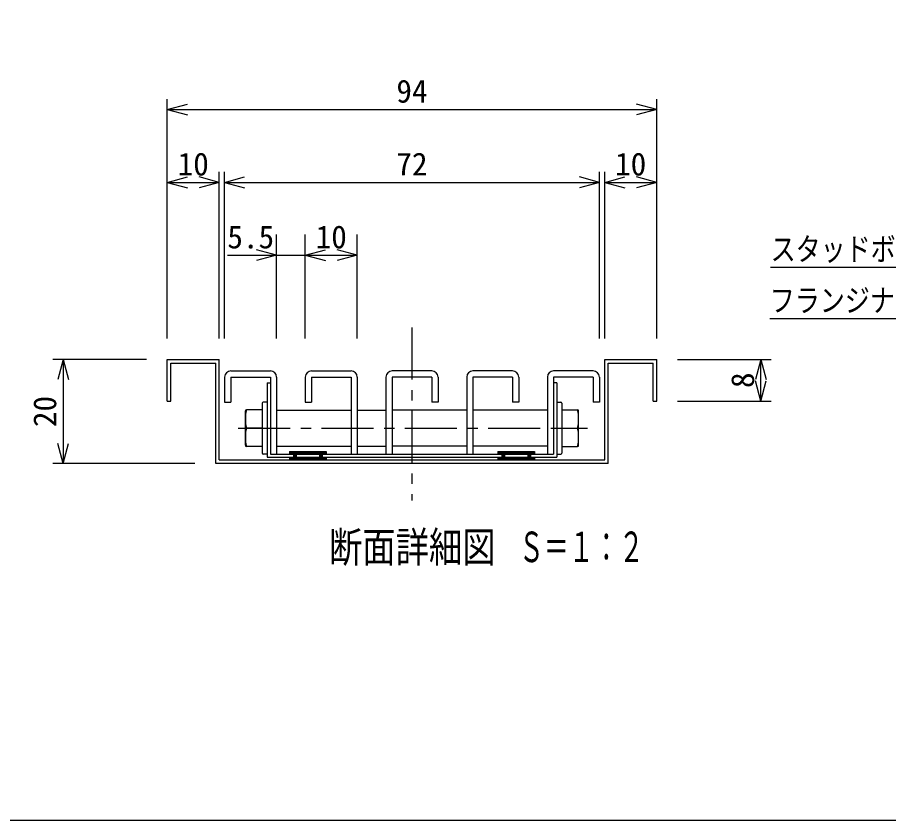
# Model space of a CAD drawing. Units: millimetres, scale not verified, with parts at other scales. Extents: x -1092 to 1092, y -744 to 696.
# Drawn here: x -522 to 147, y -744 to -127 of the extents above; entities that cross this region are included whole.
import ezdxf
from ezdxf.enums import TextEntityAlignment as Align

# ---------------------------------------------------------------- set-up
doc = ezdxf.new("R2010")
doc.units = ezdxf.units.MM
doc.header["$LTSCALE"] = 8
doc.linetypes.add('CHAIN1', pattern=[8, 5, -1, 1, -1])
for name, color, linetype in [('0-7_枠細線', 5, 'Continuous'), ('0-8_枠中線', 5, 'Continuous'), ('1-2_極細2', 2, 'Continuous'), ('1-3_細線2', 4, 'Continuous'), ('1-5_寸法2', 7, 'Continuous')]:
    doc.layers.add(name, color=color, linetype=linetype)
doc.styles.add('ＭＳ ゴシック', font='')
doc.styles.get('ＭＳ ゴシック').set_extended_font_data('MS Gothic')

msp = doc.modelspace()

# ---------------------------------------------------------------- linework, layer by layer
at = {"layer": '0-8_枠中線'}
msp.add_lwpolyline([(-1092, -744), (-1092, 696), (1092, 696), (1092, -744)], close=True, dxfattribs=at)
at = {"layer": '1-2_極細2', "linetype": 'CHAIN1'}
for p, q in [((-219.146, -365.232), (-219.146, -498.182)), ((-352.598, -442.497), (-84.401, -442.497))]:
    msp.add_line(p, q, dxfattribs=at)
at = {"layer": '1-2_極細2'}
for p, q in [((-407.146, -421.697), (-407.146, -389.697)), ((-407.146, -389.697), (-367.146, -389.697)), ((-404.346, -421.697), (-404.346, -392.497)), ((-404.346, -392.497), (-369.946, -392.497)), ((-369.946, -469.697), (-369.946, -392.497)), ((-367.146, -466.897), (-367.146, -389.697)), ((-71.146, -466.897), (-71.146, -389.697)), ((-71.146, -389.697), (-31.146, -389.697)), ((-68.346, -469.697), (-68.346, -392.497)), ((-68.346, -392.497), (-33.946, -392.497)), ((-33.946, -421.697), (-33.946, -392.497)), ((-31.146, -421.697), (-31.146, -389.697)), ((-330.346, -407.697), (-327.946, -407.697)), ((-107.946, -407.697), (-110.346, -407.697)), ((-107.946, -407.697), (-107.946, -464.897)), ((-407.146, -421.697), (-404.346, -421.697)), ((-33.946, -421.697), (-31.146, -421.697)), ((-334.333, -442.497), (-346.351, -442.497)), ((-103.959, -442.497), (-91.941, -442.497)), ((-313.146, -460.497), (-313.146, -462.497)), ((-313.146, -460.497), (-285.146, -460.497)), ((-313.146, -460.8), (-285.146, -460.8)), ((-313.146, -461.6), (-285.146, -461.6)), ((-285.146, -460.497), (-285.146, -462.497)), ((-153.146, -460.497), (-153.146, -462.497)), ((-153.146, -460.497), (-125.146, -460.497)), ((-153.146, -460.8), (-125.146, -460.8)), ((-153.146, -461.6), (-125.146, -461.6)), ((-125.146, -460.497), (-125.146, -462.497)), ((-367.146, -466.897), (-71.146, -466.897)), ((-327.946, -462.497), (-110.346, -462.497)), ((-313.146, -462.4), (-285.146, -462.4)), ((-313.146, -464.897), (-313.146, -466.897)), ((-313.146, -465.6), (-285.146, -465.6)), ((-313.146, -466.4), (-285.146, -466.4)), ((-313.146, -466.897), (-285.146, -466.897)), ((-310.146, -462.497), (-310.146, -464.897)), ((-310.146, -463.2), (-308.146, -463.2)), ((-310.146, -464), (-308.146, -464)), ((-310.146, -464.8), (-308.146, -464.8)), ((-308.146, -462.497), (-308.146, -464.897)), ((-290.146, -462.497), (-290.146, -464.897)), ((-290.146, -463.2), (-288.146, -463.2)), ((-290.146, -464), (-288.146, -464)), ((-290.146, -464.8), (-288.146, -464.8)), ((-288.146, -462.497), (-288.146, -464.897)), ((-285.146, -464.897), (-285.146, -466.897)), ((-153.146, -462.4), (-125.146, -462.4)), ((-153.146, -464.897), (-153.146, -466.897)), ((-153.146, -465.6), (-125.146, -465.6)), ((-153.146, -466.4), (-125.146, -466.4)), ((-153.146, -466.897), (-125.146, -466.897)), ((-150.146, -462.497), (-150.146, -464.897)), ((-150.146, -463.2), (-148.146, -463.2)), ((-150.146, -464), (-148.146, -464)), ((-150.146, -464.8), (-148.146, -464.8)), ((-148.146, -462.497), (-148.146, -464.897)), ((-130.146, -462.497), (-130.146, -464.897)), ((-130.146, -463.2), (-128.146, -463.2)), ((-130.146, -464), (-128.146, -464)), ((-130.146, -464.8), (-128.146, -464.8)), ((-128.146, -462.497), (-128.146, -464.897)), ((-125.146, -464.897), (-125.146, -466.897)), ((-68.346, -469.697), (-369.946, -469.697))]:
    msp.add_line(p, q, dxfattribs=at)
msp.add_lwpolyline([(-330.346, -407.697), (-330.346, -464.897), (-107.946, -464.897)], dxfattribs=at)
for centre, start, end in [((-316.119, -435.496), 166.96433, 193.03802), ((-122.173, -435.496), 346.96198, 13.03567), ((-316.119, -449.497), 166.96198, 193.03567), ((-122.173, -449.497), 346.96433, 13.03802)]:
    msp.add_arc(centre, 31.032, start, end, dxfattribs=at)
at = {"layer": '1-3_細線2'}
for p, q in [((-358.346, -398.497), (-327.946, -398.497)), ((-296.346, -398.497), (-265.946, -398.497)), ((-203.946, -398.497), (-234.346, -398.497)), ((-141.946, -398.497), (-172.346, -398.497)), ((-79.946, -398.497), (-110.346, -398.497)), ((-363.146, -403.297), (-363.146, -422.497)), ((-358.346, -403.297), (-327.946, -403.297)), ((-358.346, -403.297), (-358.346, -422.497)), ((-327.946, -403.297), (-327.946, -462.497)), ((-323.146, -403.297), (-323.146, -462.497)), ((-301.146, -403.297), (-301.146, -422.497)), ((-296.346, -403.297), (-296.346, -422.497)), ((-261.146, -403.297), (-261.146, -462.497)), ((-239.146, -403.297), (-239.146, -462.497)), ((-203.946, -403.297), (-203.946, -422.497)), ((-199.146, -403.297), (-199.146, -422.497)), ((-177.146, -403.297), (-177.146, -462.497)), ((-141.946, -403.297), (-172.346, -403.297)), ((-172.346, -403.297), (-172.346, -462.497)), ((-141.946, -403.297), (-141.946, -422.497)), ((-137.146, -403.297), (-137.146, -422.497)), ((-115.146, -403.297), (-115.146, -462.497)), ((-110.346, -403.297), (-110.346, -462.497)), ((-79.946, -403.297), (-110.346, -403.297)), ((-79.946, -403.297), (-79.946, -422.497)), ((-75.146, -403.297), (-75.146, -422.497)), ((-363.146, -422.497), (-358.346, -422.497)), ((-334.333, -423.297), (-334.333, -444.497)), ((-330.346, -422.497), (-333.533, -422.497)), ((-301.146, -422.497), (-296.346, -422.497)), ((-199.146, -422.497), (-203.946, -422.497)), ((-137.146, -422.497), (-141.946, -422.497)), ((-107.946, -422.497), (-104.759, -422.497)), ((-103.959, -423.297), (-103.959, -461.697)), ((-75.146, -422.497), (-79.946, -422.497)), ((-347.151, -455.697), (-347.151, -429.297)), ((-334.333, -428.497), (-346.351, -428.497)), ((-323.146, -428.697), (-265.946, -428.697)), ((-261.146, -428.697), (-239.146, -428.697)), ((-177.146, -428.697), (-234.346, -428.697)), ((-115.146, -428.697), (-172.346, -428.697)), ((-110.346, -432.157), (-110.346, -448.037)), ((-103.959, -428.497), (-91.941, -428.497)), ((-91.141, -455.697), (-91.141, -429.297)), ((-334.333, -444.497), (-334.333, -461.697)), ((-334.333, -456.497), (-346.351, -456.497)), ((-323.146, -456.297), (-265.946, -456.297)), ((-261.146, -456.297), (-239.146, -456.297)), ((-177.146, -456.297), (-234.346, -456.297)), ((-115.146, -456.297), (-172.346, -456.297)), ((-103.959, -456.497), (-91.941, -456.497)), ((-330.346, -462.497), (-333.533, -462.497)), ((-327.946, -462.497), (-323.146, -462.497)), ((-265.946, -462.497), (-261.146, -462.497)), ((-239.146, -462.497), (-234.346, -462.497)), ((-177.146, -462.497), (-172.346, -462.497)), ((-115.146, -462.497), (-110.346, -462.497)), ((-107.946, -462.497), (-104.759, -462.497))]:
    msp.add_line(p, q, dxfattribs=at)
for points in [[(-296.346, -403.297), (-265.946, -403.297), (-265.946, -462.497)], [(-203.946, -403.297), (-234.346, -403.297), (-234.346, -462.497)]]:
    msp.add_lwpolyline(points, dxfattribs=at)
for centre, radius, start, end in [((-358.346, -403.297), 4.8, 90, 180), ((-327.946, -403.297), 4.8, 0, 90), ((-296.346, -403.297), 4.8, 90, 180), ((-265.946, -403.297), 4.8, 0, 90), ((-234.346, -403.297), 4.8, 90, 180), ((-203.946, -403.297), 4.8, 0, 90), ((-172.346, -403.297), 4.8, 90, 180), ((-141.946, -403.297), 4.8, 0, 90), ((-110.346, -403.297), 4.8, 90, 180), ((-79.946, -403.297), 4.8, 0, 90), ((-333.533, -423.297), 0.8, 90, 180), ((-104.759, -423.297), 0.8, 0, 90), ((-346.351, -429.297), 0.8, 90, 180), ((-91.941, -429.297), 0.8, 0, 90), ((-346.351, -455.697), 0.8, 180, 270), ((-333.533, -461.697), 0.8, 180, 270), ((-104.759, -461.697), 0.8, 270, 360), ((-91.941, -455.697), 0.8, 270, 360)]:
    msp.add_arc(centre, radius, start, end, dxfattribs=at)
at = {"layer": '1-5_寸法2'}
for p, q in [((-407.146, -373.697), (-407.146, -189.697)), ((-407.146, -197.697), (-391.691, -193.555)), ((-31.146, -197.697), (-46.601, -193.555)), ((-31.146, -373.697), (-31.146, -189.697)), ((-407.146, -197.697), (-391.691, -201.838)), ((-407.146, -197.697), (-31.146, -197.697)), ((-31.146, -197.697), (-46.601, -201.838)), ((-407.146, -373.697), (-407.146, -245.697)), ((-367.146, -373.697), (-367.146, -245.697)), ((-363.146, -373.697), (-363.146, -245.697)), ((-75.146, -373.697), (-75.146, -245.697)), ((-71.146, -373.697), (-71.146, -245.697)), ((-31.146, -373.697), (-31.146, -245.697)), ((-407.146, -253.697), (-391.691, -249.555)), ((-407.146, -253.697), (-391.691, -257.838)), ((-407.146, -253.697), (-367.146, -253.697)), ((-367.146, -253.697), (-382.601, -249.555)), ((-367.146, -253.697), (-382.601, -257.838)), ((-363.146, -253.697), (-347.691, -249.555)), ((-363.146, -253.697), (-347.691, -257.838)), ((-363.146, -253.697), (-75.146, -253.697)), ((-75.146, -253.697), (-90.601, -249.555)), ((-75.146, -253.697), (-90.601, -257.838)), ((-71.146, -253.697), (-55.691, -249.555)), ((-71.146, -253.697), (-55.691, -257.838)), ((-71.146, -253.697), (-31.146, -253.697)), ((-31.146, -253.697), (-46.601, -249.555)), ((-31.146, -253.697), (-46.601, -257.838)), ((-323.146, -373.697), (-323.146, -293.697)), ((-301.146, -373.697), (-301.146, -293.697)), ((-261.146, -373.697), (-261.146, -293.697)), ((-323.146, -309.697), (-338.601, -305.555)), ((-301.146, -309.697), (-285.691, -305.555)), ((-261.146, -309.697), (-276.601, -305.555)), ((-360.965, -309.697), (-301.146, -309.697)), ((-323.146, -309.697), (-338.601, -313.838)), ((-301.146, -309.697), (-285.691, -313.838)), ((-301.146, -309.697), (-261.146, -309.697)), ((-261.146, -309.697), (-276.601, -313.838)), ((-423.146, -389.697), (-495.146, -389.697)), ((-487.146, -389.697), (-491.287, -405.151)), ((-487.146, -389.697), (-483.005, -405.151)), ((-487.146, -389.697), (-487.146, -469.697)), ((-15.146, -389.697), (56.854, -389.697)), ((48.854, -389.697), (44.713, -405.151)), ((48.854, -389.697), (52.995, -405.151)), ((48.854, -421.697), (48.854, -389.697)), ((48.854, -421.697), (44.713, -406.242)), ((48.854, -421.697), (52.995, -406.242)), ((-15.146, -421.697), (56.854, -421.697)), ((-487.146, -469.697), (-491.287, -454.242)), ((-487.146, -469.697), (-483.005, -454.242)), ((-385.946, -469.697), (-495.146, -469.697))]:
    msp.add_line(p, q, dxfattribs=at)
for points in [[(249.993, -426.897), (190.754, -319.06), (56.354, -319.06)], [(235.931, -437.778), (190.112, -358.418), (55.712, -358.418)]]:
    msp.add_lwpolyline(points, dxfattribs=at)

# ---------------------------------------------------------------- texts
at = {"layer": '0-7_枠細線', "style": 'ＭＳ ゴシック'}
for s, width, p in [('断面詳細図', 0.8, (-282.929, -552.672)), ('Ｓ＝１：２', 0.6, (-137.069, -552.478))]:
    msp.add_text(s, height=23.46, dxfattribs=dict(at, width=width)).set_placement(p, align=Align.BOTTOM_LEFT)
at = {"layer": '1-5_寸法2', "style": 'ＭＳ ゴシック'}
for s, p in [('94', (-231.146, -197.697)), ('10', (-399.146, -253.697)), ('72', (-231.146, -253.697)), ('10', (-63.146, -253.697)), ('5.5', (-360.965, -309.697)), ('10', (-293.146, -309.697))]:
    msp.add_text(s, height=17.6, dxfattribs=at).set_placement(p, align=Align.BOTTOM_LEFT)
at = {"layer": '1-5_寸法2', "style": 'ＭＳ ゴシック', "width": 0.8}
for s, p in [('スタッドボルト', (56.354, -319.06)), ('フランジナット', (55.712, -358.418))]:
    msp.add_text(s, height=17.6, dxfattribs=at).set_placement(p, align=Align.BOTTOM_LEFT)
at = {"layer": '1-5_寸法2', "style": 'ＭＳ ゴシック'}
for s, p in [('8', (48.854, -411.697)), ('20', (-487.146, -441.697))]:
    msp.add_text(s, height=17.6, rotation=90, dxfattribs=at).set_placement(p, align=Align.BOTTOM_LEFT)

doc.saveas('drawing.dxf')
